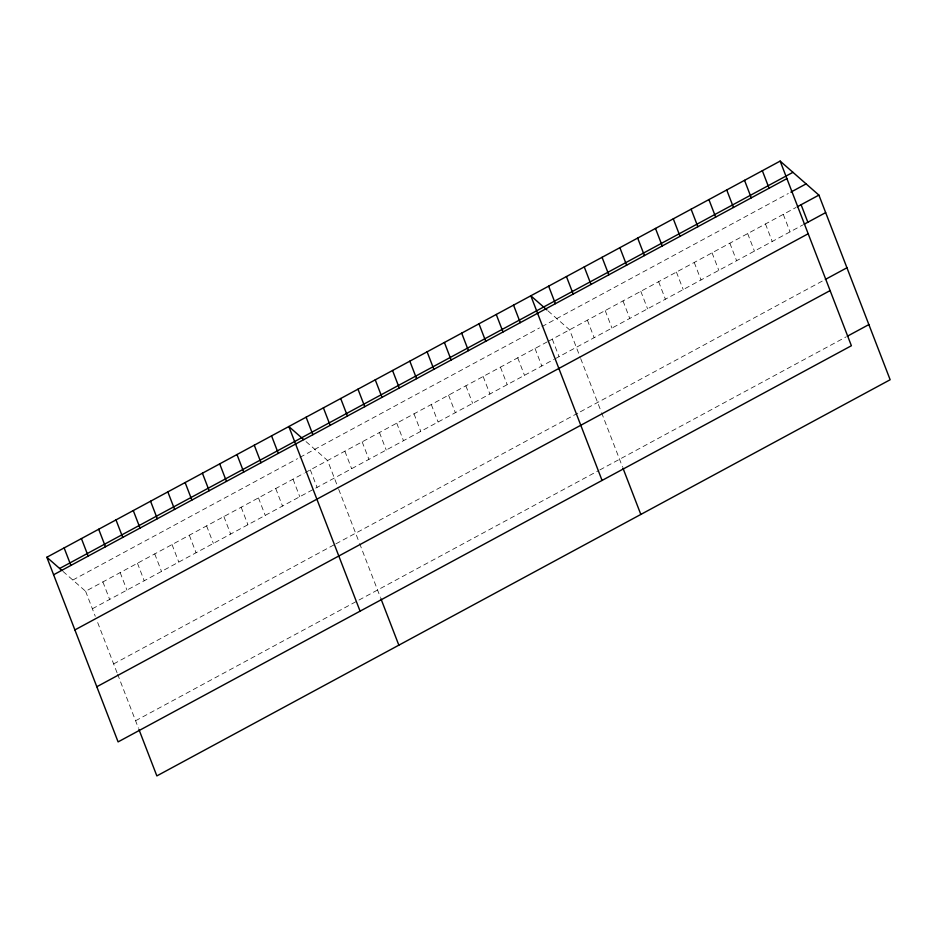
<?xml version="1.0" encoding="UTF-8"?>
<svg xmlns="http://www.w3.org/2000/svg" width="937" height="937" viewBox="0 0 937 937"><rect width="100%" height="100%" fill="white"/><g stroke="black" fill="none" stroke-linecap="round" stroke-linejoin="round"><path stroke-width="0.7" stroke-dasharray="4.68 3.51" d="M72.817 580.038L297.521 458.65M299.992 457.315L539.513 327.915M541.973 326.58L788.31 193.502M62.931 571.371L85.607 591.259L304.138 473.197M305.368 472.529L547.36 341.806M548.59 341.138L796.005 207.475M92.365 608.769L554.118 359.316M555.348 358.648L802.763 224.985M113.646 663.923L334.638 544.526M335.879 543.858L577.871 413.135M580.331 411.8L824.045 280.14M135.572 720.752L598.556 470.62M599.797 469.952L845.97 336.957M548.004 310.873L569.579 329.801L580.214 357.337M306.024 441.596L327.599 460.524L338.222 488.072M783.285 214.35L790.043 231.861M765.482 223.966L772.229 241.477M747.667 233.582L754.426 251.093M729.864 243.21L736.611 260.72M712.05 252.826L718.808 270.336M694.247 262.454L701.005 279.964M676.432 272.07L683.19 289.58M658.629 281.697L665.387 299.208M640.814 291.313L647.572 308.823M623.011 300.929L629.769 318.439M605.197 310.557L611.955 328.067M587.394 320.173L594.152 337.683M580.694 358.59L601.109 411.495M601.613 412.795L622.449 466.802M552.291 339.135L559.049 356.646M535.015 348.47L541.773 365.98M517.728 357.805L524.486 375.327M500.44 367.152L507.198 384.662M483.152 376.487L489.91 393.997M465.876 385.821L472.635 403.332M448.589 395.168L455.347 412.678M431.301 404.503L438.059 422.013M414.013 413.838L420.772 431.348M396.738 423.173L403.496 440.683M379.45 432.519L386.208 450.029M362.162 441.854L368.92 459.364M344.875 451.189L351.633 468.699M338.702 489.325L359.117 542.23M359.621 543.519L380.457 597.537M310.311 469.87L317.069 487.381M293.023 479.205L299.781 496.715M275.736 488.54L282.494 506.05M258.46 497.875L265.206 515.385M241.172 507.222L247.93 524.732M223.884 516.556L230.643 534.067M206.597 525.891L213.355 543.401M189.309 535.238L196.067 552.748M172.033 544.573L178.791 562.083M154.746 553.908L161.504 571.418M137.458 563.242L144.216 580.753M120.17 572.589L126.928 590.099M102.894 581.924L109.652 599.434M85.607 591.259L95.269 616.288M97.682 622.555L117.137 672.965M117.629 674.253L138.477 728.272"/><path stroke-width="1.41" d="M780.146 161.094L851.393 345.741L118.097 741.893L46.85 557.257L780.146 161.094L818.903 195.107L890.15 379.743L156.854 775.906L138.957 729.525M59.64 568.478L792.936 172.326M53.608 574.768L786.904 178.604M790.851 192.132L806.113 183.886M797.282 206.784L818.903 195.107M804.04 224.294L825.661 212.617M74.89 629.922L808.186 233.758M825.321 279.449L846.943 267.771M96.816 686.739L830.112 290.587M847.247 336.278L868.868 324.589M546.915 309.901L530.822 295.787L602.069 480.435M303.822 439.676L288.842 426.522L360.089 611.17M46.85 557.257L61.83 570.399M801.1 204.723L807.846 222.233M762.343 170.721L769.09 188.232M744.528 180.337L751.287 197.848M726.725 189.965L733.484 207.475M708.911 199.581L715.669 217.091M691.108 209.209L697.866 226.719M673.293 218.825L680.051 236.335M655.49 228.441L662.248 245.951M637.675 238.068L644.433 255.578M619.872 247.684L626.63 265.194M602.058 257.312L608.816 274.822M584.255 266.928L591.013 284.438M566.44 276.556L573.198 294.066M622.929 468.055L640.826 514.436M548.637 286.172L555.395 303.682M513.546 305.134L520.293 322.644M496.259 314.469L503.017 331.979M478.971 323.804L485.729 341.314M461.683 333.139L468.441 350.649M444.407 342.485L451.154 359.995M427.12 351.82L433.878 369.33M409.832 361.155L416.59 378.665M392.544 370.49L399.303 388.012M375.257 379.836L382.015 397.347M357.981 389.171L364.739 406.681M340.693 398.506L347.451 416.016M323.406 407.853L330.164 425.363M380.949 598.79L398.846 645.171M306.118 417.188L312.876 434.698M271.554 435.857L278.312 453.367M254.267 445.204L261.025 462.714M236.979 454.539L243.737 472.049M219.703 463.874L226.461 481.384M202.415 473.208L209.174 490.719M185.128 482.555L191.886 500.065M167.84 491.89L174.598 509.4M150.564 501.225L157.311 518.735M133.277 510.56L140.035 528.07M115.989 519.906L122.747 537.416M98.701 529.241L105.459 546.751M81.425 538.576L88.172 556.086M64.138 547.922L70.896 565.433"/></g></svg>
